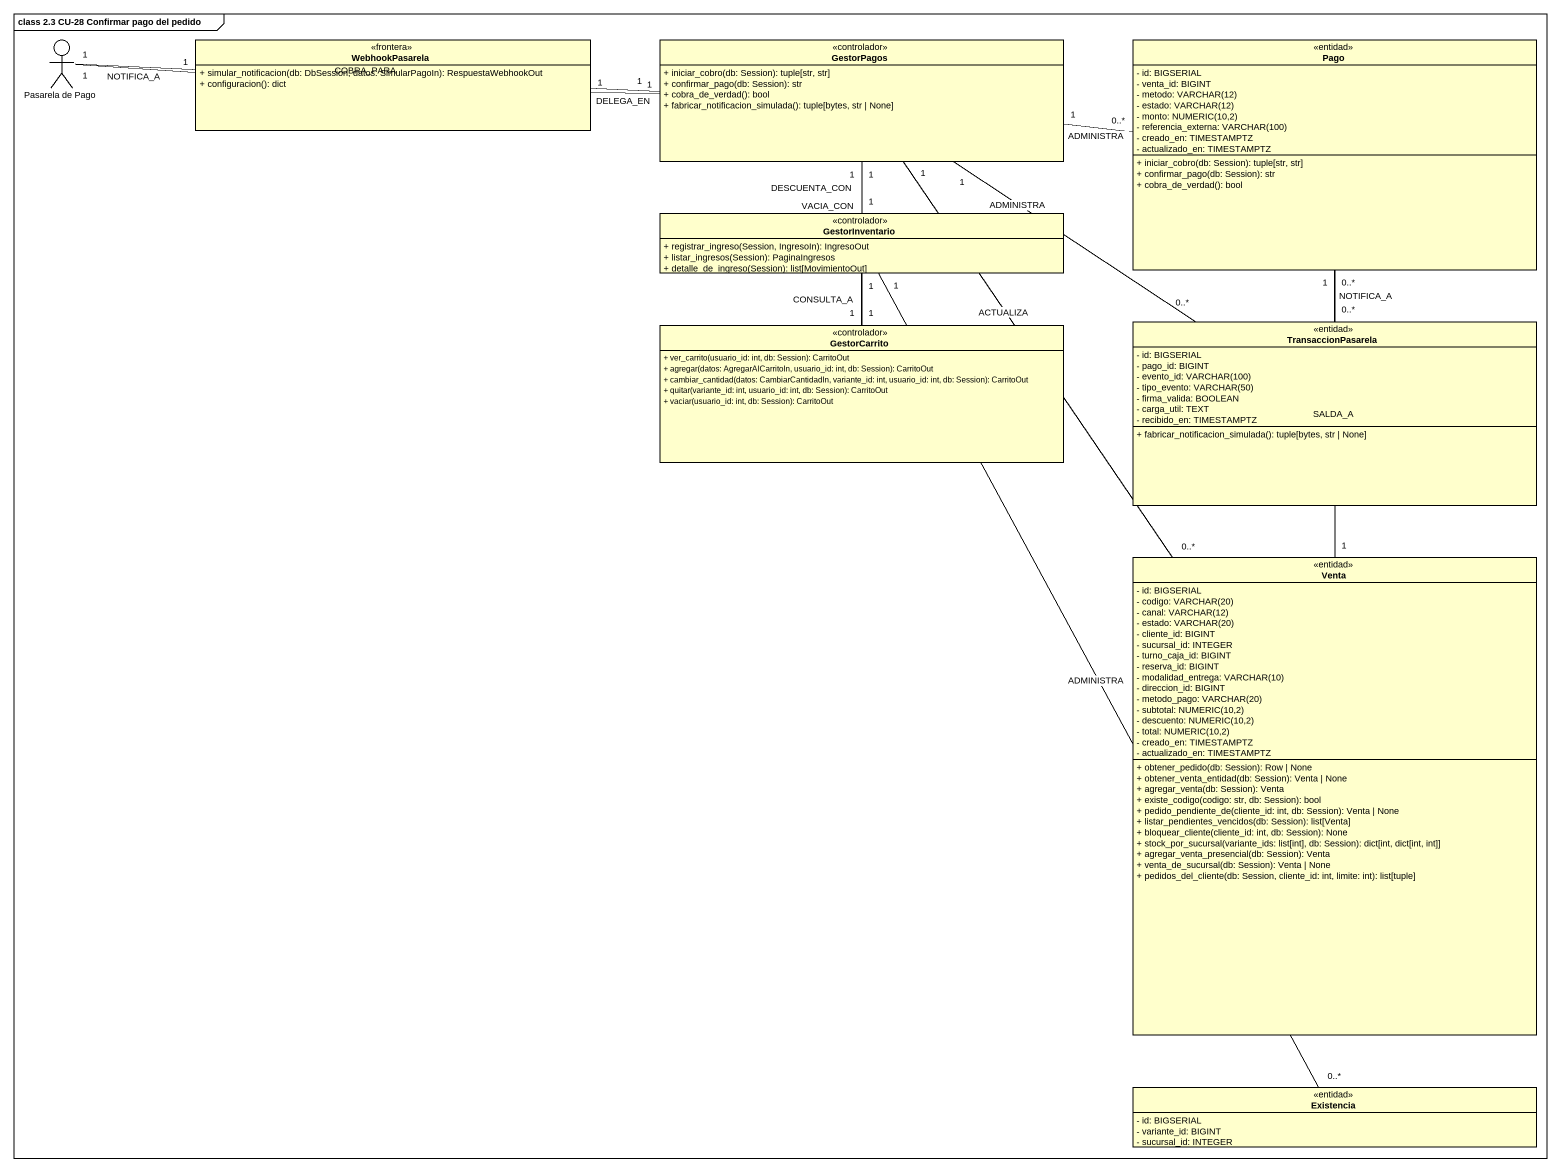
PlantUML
@startuml
mainframe class 2.3 CU-28 Confirmar pago del pedido
allowmixing
hide circle
hide empty members
skinparam classAttributeIconSize 0
actor "Pasarela de Pago" as Pasarela_de_Pago
class WebhookPasarela <<frontera>> {
  + simular_notificacion(db: DbSession, datos: SimularPagoIn): RespuestaWebhookOut
  + configuracion(): dict
}
class GestorPagos <<controlador>> {
  + iniciar_cobro(db: Session): tuple[str, str]
  + confirmar_pago(db: Session): str
  + cobra_de_verdad(): bool
  + fabricar_notificacion_simulada(): tuple[bytes, str | None]
}
class Pago <<entidad>> {
  - id: BIGSERIAL
  - venta_id: BIGINT
  {field} - metodo: VARCHAR(12)
  {field} - estado: VARCHAR(12)
  {field} - monto: NUMERIC(10,2)
  {field} - referencia_externa: VARCHAR(100)
  - creado_en: TIMESTAMPTZ
  - actualizado_en: TIMESTAMPTZ
  + iniciar_cobro(db: Session): tuple[str, str]
  + confirmar_pago(db: Session): str
  + cobra_de_verdad(): bool
}
class GestorInventario <<controlador>> {
  + registrar_ingreso(Session, IngresoIn): IngresoOut
  + listar_ingresos(Session): PaginaIngresos
  + detalle_de_ingreso(Session): list[MovimientoOut]
}
class GestorCarrito <<controlador>> {
  + ver_carrito(usuario_id: int, db: Session): CarritoOut
  + agregar(datos: AgregarAlCarritoIn, usuario_id: int, db: Session): CarritoOut
  + cambiar_cantidad(datos: CambiarCantidadIn, variante_id: int, usuario_id: int, db: Session): CarritoOut
  + quitar(variante_id: int, usuario_id: int, db: Session): CarritoOut
  + vaciar(usuario_id: int, db: Session): CarritoOut
}
class TransaccionPasarela <<entidad>> {
  - id: BIGSERIAL
  - pago_id: BIGINT
  {field} - evento_id: VARCHAR(100)
  {field} - tipo_evento: VARCHAR(50)
  - firma_valida: BOOLEAN
  - carga_util: TEXT
  - recibido_en: TIMESTAMPTZ
  + fabricar_notificacion_simulada(): tuple[bytes, str | None]
}
class Venta <<entidad>> {
  - id: BIGSERIAL
  {field} - codigo: VARCHAR(20)
  {field} - canal: VARCHAR(12)
  {field} - estado: VARCHAR(20)
  - cliente_id: BIGINT
  - sucursal_id: INTEGER
  - turno_caja_id: BIGINT
  - reserva_id: BIGINT
  {field} - modalidad_entrega: VARCHAR(10)
  - direccion_id: BIGINT
  {field} - metodo_pago: VARCHAR(20)
  {field} - subtotal: NUMERIC(10,2)
  {field} - descuento: NUMERIC(10,2)
  {field} - total: NUMERIC(10,2)
  - creado_en: TIMESTAMPTZ
  - actualizado_en: TIMESTAMPTZ
  + obtener_pedido(db: Session): Row | None
  + obtener_venta_entidad(db: Session): Venta | None
  + agregar_venta(db: Session): Venta
  + existe_codigo(codigo: str, db: Session): bool
  + pedido_pendiente_de(cliente_id: int, db: Session): Venta | None
  + listar_pendientes_vencidos(db: Session): list[Venta]
  + bloquear_cliente(cliente_id: int, db: Session): None
  + stock_por_sucursal(variante_ids: list[int], db: Session): dict[int, dict[int, int]]
  + agregar_venta_presencial(db: Session): Venta
  + venta_de_sucursal(db: Session): Venta | None
  + pedidos_del_cliente(db: Session, cliente_id: int, limite: int): list[tuple]
}
class Existencia <<entidad>> {
  - id: BIGSERIAL
  - variante_id: BIGINT
  - sucursal_id: INTEGER
}
Pasarela_de_Pago "1" -right- "1" WebhookPasarela : NOTIFICA_A
Pasarela_de_Pago "1" -right- "1" GestorPagos : COBRA_PARA
WebhookPasarela "1" -right- "1" GestorPagos : DELEGA_EN
GestorPagos "1" -right- "0..*" Pago : ADMINISTRA
GestorPagos "1" -- "1" GestorInventario : DESCUENTA_CON
GestorPagos "1" -- "1" GestorCarrito : VACIA_CON
GestorPagos "1" -- "0..*" TransaccionPasarela : ADMINISTRA
GestorPagos "1" -- "0..*" Venta : ACTUALIZA
Pago "0..*" -- "1" Venta : SALDA_A
GestorInventario "1" -- "0..*" Existencia : ADMINISTRA
GestorCarrito "1" -up- "1" GestorInventario : CONSULTA_A
TransaccionPasarela "0..*" -up- "1" Pago : NOTIFICA_A
@enduml
